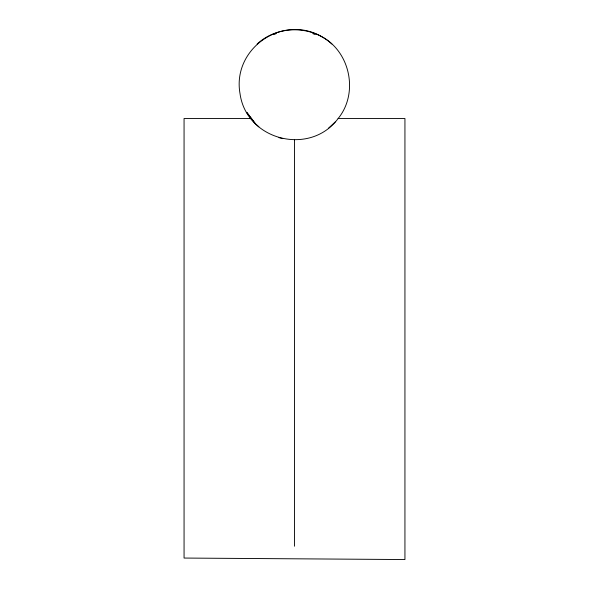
<?xml version="1.0" encoding="UTF-8"?>
<svg xmlns="http://www.w3.org/2000/svg" width="589" height="589" viewBox="0 0 589 589"><rect width="100%" height="100%" fill="white"/><g stroke="black" fill="none" stroke-linecap="round" stroke-linejoin="round"><path stroke-width="0.88" d="M338.138 118.507C358.613 93.504 350.499 52.311 322.109 36.849C282.278 13.576 231.948 48.894 240.025 93.68C246.496 140.683 310.366 156.284 338.138 118.507L404.938 118.507L404.938 559.55L184.062 558.055L184.062 118.507L250.862 118.507M328.655 128.056L335.163 122.026M257.128 44.02C277.552 25.106 311.456 25.047 331.872 44.02M273.76 34.596L276.234 33.573M278.943 137.649L282.764 138.629M312.766 33.573L315.24 34.596M258.858 126.849L255.457 123.712L246.681 112.278L254.89 123.145M294.5 139.887L294.5 546.231"/></g></svg>
